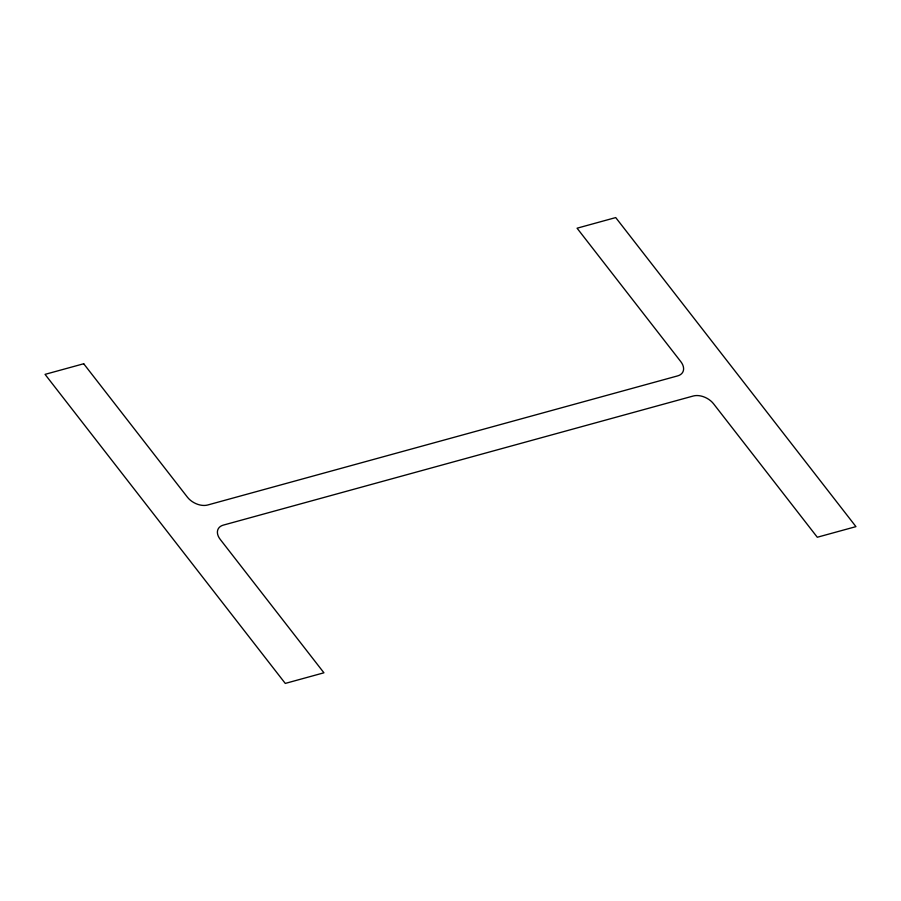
<?xml version="1.0" encoding="UTF-8"?>
<svg xmlns="http://www.w3.org/2000/svg" width="901" height="901" viewBox="0 0 901 901"><rect width="100%" height="100%" fill="white"/><g stroke="black" fill="none" stroke-linecap="round" stroke-linejoin="round"><path stroke-width="1.35" d="M83.703 363.756L45.05 374.365L285.279 683.42L323.932 672.799L220.193 539.35A15.497 10.102 27.6 0 1 223.335 525.114L693.286 396.001A15.497 10.102 27.6 0 1 713.569 403.794L817.297 537.244L855.95 526.635L615.721 217.58L577.068 228.201L680.807 361.65A15.497 10.102 27.6 0 1 677.665 375.886L207.714 504.999A15.497 10.102 27.6 0 1 187.431 497.206L83.703 363.756"/></g></svg>
